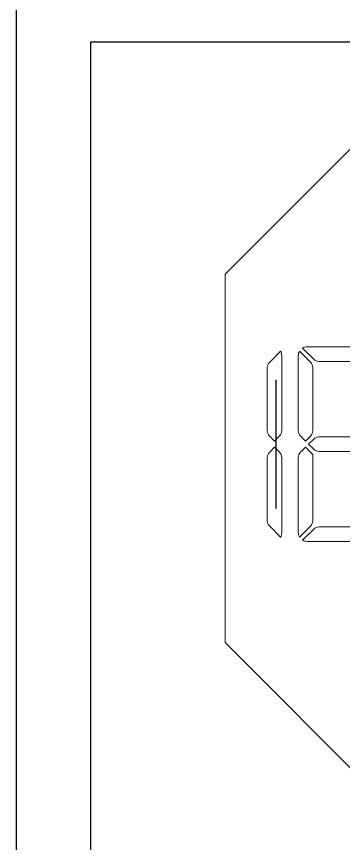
# Model space of a CAD drawing. Header units: millimetres. Extents: x -2138 to 1406, y 307 to 1926.
# Drawn here: x -2137.5 to -2112.7, y 1800.9 to 1863.5 of the extents above; entities that cross this region are included whole.
import ezdxf

# ---------------------------------------------------------------- set-up
doc = ezdxf.new("R2010")
doc.units = ezdxf.units.MM
doc.header["$LTSCALE"] = 3
doc.layers.add('dim', color=3, linetype='Continuous')

msp = doc.modelspace()

# ---------------------------------------------------------------- linework, layer by layer
for points in [[(-2137.52, 1926.033), (-1841.736, 1926.033), (-1841.736, 1717.767), (-2137.52, 1717.767)], [(-2131.896, 1861.539), (-1994.034, 1861.539), (-1994.034, 1756.504), (-2131.896, 1756.504)]]:
    msp.add_lwpolyline(points, close=True)
at = {"lineweight": 0, "ltscale": 0.1}
msp.add_lwpolyline([(-2072.415, 1843.948), (-2083.728, 1855.262), (-2110.401, 1855.262), (-2121.715, 1843.948), (-2121.715, 1816.075), (-2110.401, 1804.762), (-2083.728, 1804.762), (-2072.415, 1816.075)], close=True, dxfattribs=at)
for points in [[(-2117.514, 1838.128, -0.133349), (-2117.424, 1837.795), (-2117.424, 1832.098, -0.198912), (-2117.585, 1831.711), (-2117.97, 1831.326), (-2118.359, 1831.715, -0.198912), (-2118.519, 1832.102), (-2118.519, 1836.896, -0.198912), (-2118.359, 1837.283)], [(-2116.076, 1838.128, 0.133447), (-2116.166, 1837.795), (-2116.166, 1832.098, 0.198912), (-2116.006, 1831.711), (-2115.62, 1831.326), (-2115.231, 1831.715, 0.198912), (-2115.071, 1832.102), (-2115.071, 1836.896, 0.198912), (-2115.231, 1837.284)], [(-2115.844, 1838.361), (-2115.001, 1837.518, 0.198912), (-2114.614, 1837.357), (-2110.794, 1837.357, 0.198912), (-2110.407, 1837.518), (-2109.565, 1838.361, 0.134596), (-2109.9, 1838.452), (-2115.509, 1838.452, 0.134498)], [(-2115.388, 1831.093), (-2115.001, 1830.706, 0.198912), (-2114.614, 1830.546), (-2110.794, 1830.546, 0.198912), (-2110.407, 1830.706), (-2110.02, 1831.093), (-2110.407, 1831.48, 0.198912), (-2110.794, 1831.641), (-2114.614, 1831.641, 0.198912), (-2115.001, 1831.48)], [(-2117.514, 1824.059, 0.133349), (-2117.424, 1824.391), (-2117.424, 1830.089, 0.198912), (-2117.585, 1830.476), (-2117.97, 1830.861), (-2118.359, 1830.472, 0.198912), (-2118.519, 1830.085), (-2118.519, 1825.29, 0.198912), (-2118.359, 1824.903)], [(-2116.076, 1824.059, -0.133447), (-2116.166, 1824.391), (-2116.166, 1830.089, -0.198912), (-2116.006, 1830.476), (-2115.62, 1830.861), (-2115.071, 1830.312), (-2115.071, 1825.29, -0.198912), (-2115.231, 1824.903)], [(-2115.844, 1823.826, 0.134498), (-2115.509, 1823.734), (-2109.9, 1823.734, 0.134596), (-2109.565, 1823.826), (-2110.407, 1824.669, 0.198912), (-2110.794, 1824.829), (-2114.614, 1824.829, 0.198912), (-2115.001, 1824.669)]]:
    msp.add_lwpolyline(points, format="xyb", close=True, dxfattribs=at)
at = {"layer": 'dim'}
msp.add_line((-2117.876, 1835.965), (-2117.876, 1826.228), dxfattribs=at)

doc.saveas('drawing.dxf')
